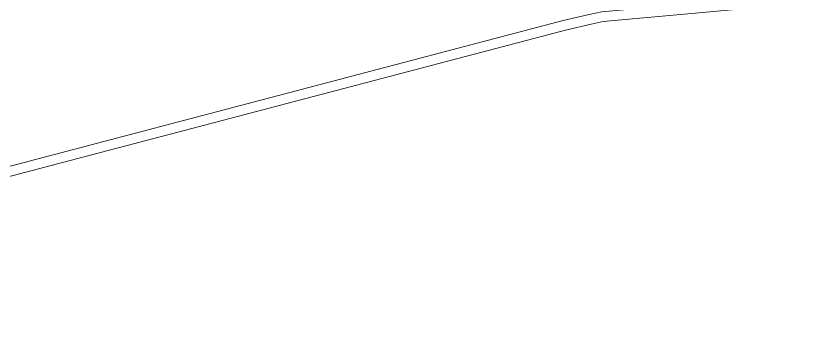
# Model space of a CAD drawing. Header units: inches. Extents: x 27644242 to 29005101, y -955243 to 216979.
# Drawn here: x 28720656 to 28739331, y -528356 to -521000 of the extents above; entities that cross this region are included whole.
import ezdxf

# ---------------------------------------------------------------- set-up
doc = ezdxf.new("R2010")
doc.units = ezdxf.units.IN
doc.header["$MEASUREMENT"] = 0
doc.layers.add('RVA Site Boundary', color=17, linetype='Continuous', lineweight=15)

msp = doc.modelspace()

# ---------------------------------------------------------------- linework, layer by layer
at = {"layer": 'RVA Site Boundary', "ltscale": 500}
msp.add_lwpolyline([(28742304.8, -520400.8), (28734332.8, -521126.5), (28734049.9, -521186.5), (28733451.4, -521328.4), (28714532.9, -526305.6), (28712893.1, -526771.2), (28712617.9, -526848.7), (28711492, -527110.7), (28711137.2, -527192.3), (28707523.8, -528207.9), (28707182.4, -528355.7), (28706827.5, -527533.7), (28701891.2, -516101.2), (28694440.8, -499006.2), (28690189.5, -489396.4), (28698006.8, -489293.8), (28714624.7, -489129.1), (28721195.2, -489188.2), (28728662, -489166.2), (28742984.3, -489171.5)], dxfattribs=at)
msp.add_lwpolyline([(28742304.8, -520400.8), (28734332.8, -521126.5), (28734049.9, -521186.5), (28733451.4, -521328.4), (28714532.9, -526305.6), (28712893.1, -526771.2), (28712617.9, -526848.7), (28711492, -527110.7), (28711137.2, -527192.3), (28707523.8, -528207.9), (28707182.4, -528355.7), (28706827.5, -527533.7), (28701891.2, -516101.2), (28694440.8, -499006.2), (28690189.5, -489396.4), (28698006.8, -489293.8), (28714624.7, -489129.1), (28721195.2, -489188.2), (28728662, -489166.2), (28742984.3, -489171.5)], dxfattribs=at)
at = {"layer": 'RVA Site Boundary', "color": 5, "ltscale": 500}
for points in [[(28742304.8, -520400.8), (28734332.8, -521126.5), (28734049.9, -521186.5), (28733451.4, -521328.4), (28714532.9, -526305.6), (28712893.1, -526771.2), (28712617.9, -526848.7), (28711492, -527110.7), (28711137.2, -527192.3), (28707523.8, -528207.9), (28707182.4, -528355.7), (28706827.5, -527533.7), (28701891.2, -516101.2), (28694440.8, -499006.2), (28690189.5, -489396.4), (28698006.8, -489293.8), (28714624.7, -489129.1), (28721195.2, -489188.2), (28728662, -489166.2), (28742984.3, -489171.5)], [(28742287.8, -520171.4), (28734298.4, -520898.7), (28733999.5, -520962.1), (28733395.6, -521105.2), (28714472.3, -526083.7), (28712830.5, -526549.9), (28712560.7, -526625.9), (28711440.1, -526886.6), (28711080.2, -526969.4), (28707446.6, -527990.6), (28707302.3, -528053.2), (28707038.7, -527442.6), (28702102.2, -516009.6), (28694651.4, -498913.7), (28690540.8, -489621.8), (28698009.5, -489523.8), (28714624.8, -489359.1), (28721194.5, -489418.3), (28728662.3, -489396.2), (28742984.1, -489401.5)]]:
    msp.add_lwpolyline(points, dxfattribs=at)

doc.saveas('drawing.dxf')
